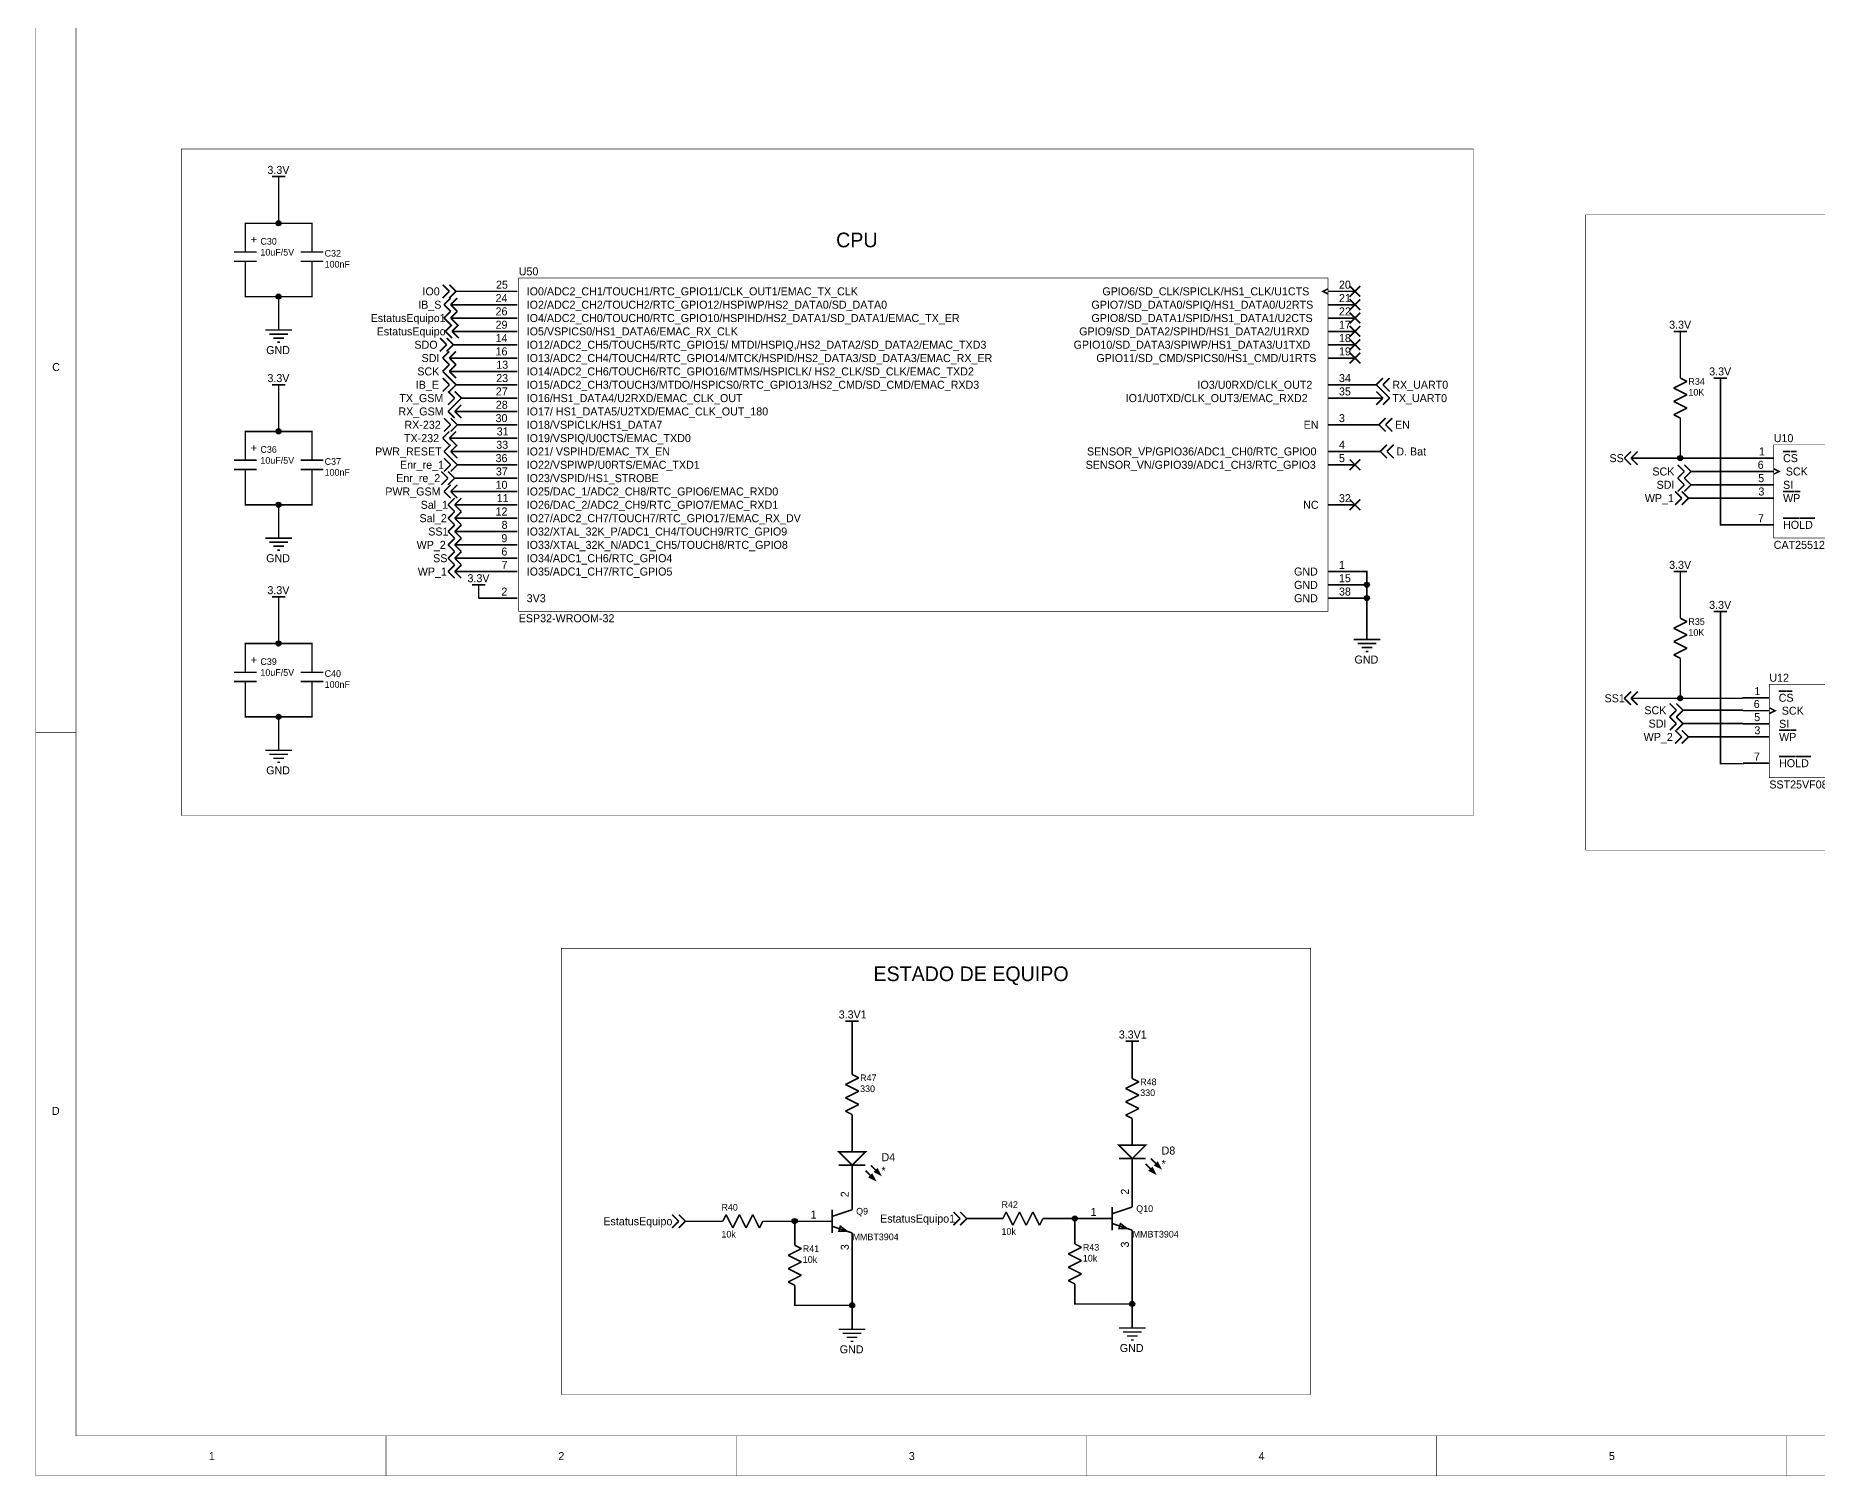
# Model space of a CAD drawing. Header units: millimetres. Extents: x 0 to 800, y 0 to 566.
# Drawn here: x 0 to 339.3, y 0 to 274.2 of the extents above; entities that cross this region are included whole.
import ezdxf

# ---------------------------------------------------------------- set-up
doc = ezdxf.new("R2010")
doc.units = ezdxf.units.MM
doc.layers.add('Sheet', color=255, linetype='Continuous')

msp = doc.modelspace()

# ---------------------------------------------------------------- linework, layer by layer
at = {"layer": 'Sheet'}
for points, const_width in [([(0, 566.42), (800.06, 566.42), (800.06, 0.04), (0, 0.04), (0, 566.42)], 0.0991), ([(7.62, 558.8), (792.44, 558.8), (792.44, 7.66), (7.62, 7.66), (7.62, 558.8)], 0.0991), ([(27.69, 252.65), (273.77, 252.65), (273.77, 125.77), (27.69, 125.77), (27.69, 252.65)], 0.0991), ([(46.23, 244.86), (46.23, 238.51), (39.88, 238.51), (39.88, 235.97)], 0.3), ([(44.96, 247.4), (47.5, 247.4)], 0.3), ([(46.23, 244.86), (46.23, 247.4)], 0.3), ([(46.23, 238.51), (52.58, 238.51), (52.58, 235.97)], 0.3), ([(295.15, 240.13), (410.11, 240.13), (410.11, 119.17), (295.15, 119.17), (295.15, 240.13)], 0.0991), ([(39.88, 233.43), (39.88, 235.97)], 0.3), ([(52.58, 233.43), (52.58, 235.97)], 0.3), ([(42.04, 233.04), (37.72, 233.04)], 0.3), ([(37.72, 231.27), (42.04, 231.27)], 0.3), ([(39.88, 233.04), (39.88, 233.43)], 0.3), ([(39.88, 230.89), (39.88, 231.27)], 0.3), ([(39.88, 230.89), (39.88, 228.35)], 0.3), ([(54.74, 233.04), (50.42, 233.04)], 0.3), ([(50.42, 231.27), (54.74, 231.27)], 0.3), ([(52.58, 233.43), (52.58, 233.04)], 0.3), ([(52.58, 231.27), (52.58, 230.89)], 0.3), ([(52.58, 230.89), (52.58, 228.35)], 0.3), ([(39.88, 228.35), (39.88, 224.54), (46.23, 224.54), (52.58, 224.54), (52.58, 228.35)], 0.3), ([(91.95, 228.09), (246.08, 228.09), (246.08, 164.63), (91.95, 164.63), (91.95, 228.09)], 0.0991), ([(46.23, 220.73), (46.23, 224.54)], 0.3), ([(78.74, 225.55), (77.47, 226.82)], 0.3), ([(78.74, 225.55), (77.47, 224.28)], 0.3), ([(77.72, 223.01), (78.99, 224.28)], 0.3), ([(80.01, 225.55), (78.74, 226.82)], 0.3), ([(80.01, 225.55), (78.74, 224.28)], 0.3), ([(78.99, 223.01), (80.26, 224.28)], 0.3), ([(80.52, 225.55), (80.01, 225.55)], 0.3), ([(86.61, 225.55), (80.52, 225.55)], 0.3), ([(91.69, 225.55), (86.61, 225.55)], 0.3), ([(246.13, 226.06), (245.11, 225.55), (246.13, 225.04)], 0.3), ([(246.13, 225.55), (251.21, 225.55)], 0.3), ([(250.19, 224.54), (252.22, 226.57)], 0.3), ([(250.19, 226.57), (252.22, 224.54)], 0.3), ([(250.19, 222), (252.22, 224.03)], 0.3), ([(250.19, 224.03), (252.22, 222)], 0.3), ([(46.23, 220.73), (46.23, 218.19)], 0.3), ([(77.72, 223.01), (78.99, 221.74)], 0.3), ([(77.72, 220.47), (78.99, 221.74)], 0.3), ([(77.72, 220.47), (78.99, 219.2)], 0.3), ([(78.99, 223.01), (80.26, 221.74)], 0.3), ([(80.77, 223.01), (78.99, 223.01)], 0.3), ([(78.99, 220.47), (80.26, 221.74)], 0.3), ([(78.99, 220.47), (80.26, 219.2)], 0.3), ([(80.77, 220.47), (78.99, 220.47)], 0.3), ([(86.61, 223.01), (80.77, 223.01)], 0.3), ([(86.61, 220.47), (80.77, 220.47)], 0.3), ([(91.69, 223.01), (86.61, 223.01)], 0.3), ([(91.69, 220.47), (86.61, 220.47)], 0.3), ([(246.13, 223.01), (251.21, 223.01)], 0.3), ([(246.13, 220.47), (251.21, 220.47)], 0.3), ([(250.19, 219.46), (252.22, 221.49)], 0.3), ([(250.19, 221.49), (252.22, 219.46)], 0.3), ([(43.69, 218.19), (48.77, 218.19)], 0.3), ([(44.45, 217.42), (48.01, 217.42)], 0.3), ([(77.98, 217.93), (79.25, 219.2)], 0.3), ([(77.98, 217.93), (79.25, 216.66)], 0.3), ([(79.25, 217.93), (80.52, 219.2)], 0.3), ([(79.25, 217.93), (80.52, 216.66)], 0.3), ([(81.03, 217.93), (79.25, 217.93)], 0.3), ([(86.61, 217.93), (81.03, 217.93)], 0.3), ([(91.69, 217.93), (86.61, 217.93)], 0.3), ([(246.13, 217.93), (251.21, 217.93)], 0.3), ([(250.19, 216.92), (252.22, 218.95)], 0.3), ([(250.19, 218.95), (252.22, 216.92)], 0.3), ([(311.91, 217.93), (314.45, 217.93)], 0.3), ([(313.18, 215.39), (313.18, 217.93)], 0.3), ([(45.21, 216.66), (47.24, 216.66)], 0.3), ([(45.97, 215.9), (46.48, 215.9)], 0.3), ([(78.23, 215.39), (76.96, 216.66)], 0.3), ([(78.23, 215.39), (76.96, 214.12)], 0.3), ([(77.47, 212.85), (78.74, 214.12)], 0.3), ([(79.5, 215.39), (78.23, 216.66)], 0.3), ([(79.5, 215.39), (78.23, 214.12)], 0.3), ([(78.74, 212.85), (80.01, 214.12)], 0.3), ([(80.01, 215.39), (79.5, 215.39)], 0.3), ([(86.61, 215.39), (80.01, 215.39)], 0.3), ([(91.69, 215.39), (86.61, 215.39)], 0.3), ([(246.13, 215.39), (251.21, 215.39)], 0.3), ([(250.19, 214.38), (252.22, 216.41)], 0.3), ([(250.19, 216.41), (252.22, 214.38)], 0.3), ([(250.19, 211.84), (252.22, 213.87)], 0.3), ([(250.19, 213.87), (252.22, 211.84)], 0.3), ([(313.18, 215.39), (313.18, 211.58)], 0.3), ([(77.47, 212.85), (78.74, 211.58)], 0.3), ([(77.47, 210.31), (78.74, 211.58)], 0.3), ([(77.47, 210.31), (78.74, 209.04)], 0.3), ([(78.74, 212.85), (80.01, 211.58)], 0.3), ([(80.52, 212.85), (78.74, 212.85)], 0.3), ([(78.74, 210.31), (80.01, 211.58)], 0.3), ([(78.74, 210.31), (80.01, 209.04)], 0.3), ([(80.52, 210.31), (78.74, 210.31)], 0.3), ([(86.61, 212.85), (80.52, 212.85)], 0.3), ([(86.61, 210.31), (80.52, 210.31)], 0.3), ([(91.69, 212.85), (86.61, 212.85)], 0.3), ([(91.69, 210.31), (86.61, 210.31)], 0.3), ([(246.13, 212.85), (251.21, 212.85)], 0.3), ([(313.18, 209.04), (313.18, 211.58)], 0.3), ([(44.96, 207.77), (47.5, 207.77)], 0.3), ([(46.23, 205.23), (46.23, 207.77)], 0.3), ([(78.74, 207.77), (77.47, 209.04)], 0.3), ([(78.74, 207.77), (77.47, 206.5)], 0.3), ([(80.01, 207.77), (78.74, 209.04)], 0.3), ([(80.01, 207.77), (78.74, 206.5)], 0.3), ([(80.52, 207.77), (80.01, 207.77)], 0.3), ([(86.61, 207.77), (80.52, 207.77)], 0.3), ([(91.69, 207.77), (86.61, 207.77)], 0.3), ([(246.13, 207.77), (251.21, 207.77)], 0.3), ([(251.21, 207.77), (254.76, 207.77)], 0.3), ([(254.76, 207.77), (255.27, 207.77)], 0.3), ([(255.27, 207.77), (256.54, 209.04)], 0.3), ([(255.27, 207.77), (256.54, 206.5)], 0.3), ([(256.54, 207.77), (257.81, 209.04)], 0.3), ([(256.54, 207.77), (257.81, 206.5)], 0.3), ([(314.45, 208.41), (311.91, 207.14)], 0.3), ([(311.91, 207.14), (314.45, 205.87)], 0.3), ([(313.18, 209.04), (314.45, 208.41)], 0.3), ([(319.53, 209.04), (322.07, 209.04)], 0.3), ([(320.8, 206.5), (320.8, 209.04)], 0.3), ([(46.23, 205.23), (46.23, 198.88), (39.88, 198.88), (39.88, 196.34)], 0.3), ([(79.76, 205.23), (78.49, 206.5)], 0.3), ([(79.76, 205.23), (78.49, 203.96)], 0.3), ([(78.49, 202.69), (79.76, 203.96)], 0.3), ([(81.03, 205.23), (79.76, 206.5)], 0.3), ([(81.03, 205.23), (79.76, 203.96)], 0.3), ([(79.76, 202.69), (81.03, 203.96)], 0.3), ([(81.53, 205.23), (81.03, 205.23)], 0.3), ([(86.61, 205.23), (81.53, 205.23)], 0.3), ([(91.69, 205.23), (86.61, 205.23)], 0.3), ([(246.13, 205.23), (251.21, 205.23)], 0.3), ([(251.21, 205.23), (254.76, 205.23)], 0.3), ([(254.76, 205.23), (256.54, 205.23)], 0.3), ([(256.54, 205.23), (255.27, 206.5)], 0.3), ([(256.54, 205.23), (255.27, 203.96)], 0.3), ([(257.81, 205.23), (256.54, 206.5)], 0.3), ([(257.81, 205.23), (256.54, 203.96)], 0.3), ([(314.45, 205.87), (311.91, 204.6)], 0.3), ([(311.91, 204.6), (314.45, 203.33)], 0.3), ([(320.8, 206.5), (320.8, 181.1), (325.88, 181.1)], 0.3), ([(78.99, 200.15), (77.72, 201.42)], 0.3), ([(78.99, 200.15), (77.72, 198.88)], 0.3), ([(78.49, 202.69), (79.76, 201.42)], 0.3), ([(80.26, 200.15), (78.99, 201.42)], 0.3), ([(80.26, 200.15), (78.99, 198.88)], 0.3), ([(79.76, 202.69), (81.03, 201.42)], 0.3), ([(81.53, 202.69), (79.76, 202.69)], 0.3), ([(80.77, 200.15), (80.26, 200.15)], 0.3), ([(86.61, 200.15), (80.77, 200.15)], 0.3), ([(86.61, 202.69), (81.53, 202.69)], 0.3), ([(91.69, 202.69), (86.61, 202.69)], 0.3), ([(91.69, 200.15), (86.61, 200.15)], 0.3), ([(246.13, 200.15), (251.21, 200.15)], 0.3), ([(251.21, 200.15), (255.27, 200.15)], 0.3), ([(255.27, 200.15), (255.78, 200.15)], 0.3), ([(255.78, 200.15), (257.05, 201.42)], 0.3), ([(255.78, 200.15), (257.05, 198.88)], 0.3), ([(257.05, 200.15), (258.32, 201.42)], 0.3), ([(257.05, 200.15), (258.32, 198.88)], 0.3), ([(314.45, 203.33), (311.91, 202.06)], 0.3), ([(311.91, 202.06), (313.18, 201.42)], 0.3), ([(313.18, 201.42), (313.18, 198.88)], 0.3), ([(46.23, 198.88), (52.58, 198.88), (52.58, 196.34)], 0.3), ([(77.47, 197.61), (78.74, 198.88)], 0.3), ([(77.47, 197.61), (78.74, 196.34)], 0.3), ([(78.74, 197.61), (80.01, 198.88)], 0.3), ([(78.74, 197.61), (80.01, 196.34)], 0.3), ([(80.52, 197.61), (78.74, 197.61)], 0.3), ([(86.61, 197.61), (80.52, 197.61)], 0.3), ([(91.69, 197.61), (86.61, 197.61)], 0.3), ([(313.18, 198.88), (313.18, 193.8), (325.88, 193.8)], 0.3), ([(42.04, 193.42), (37.72, 193.42)], 0.3), ([(39.88, 193.8), (39.88, 196.34)], 0.3), ([(39.88, 193.42), (39.88, 193.8)], 0.3), ([(54.74, 193.42), (50.42, 193.42)], 0.3), ([(52.58, 193.8), (52.58, 196.34)], 0.3), ([(52.58, 193.8), (52.58, 193.42)], 0.3), ([(77.72, 195.07), (78.99, 196.34)], 0.3), ([(77.72, 195.07), (78.99, 193.8)], 0.3), ([(78.99, 192.53), (77.72, 193.8)], 0.3), ([(78.99, 195.07), (80.26, 196.34)], 0.3), ([(78.99, 195.07), (80.26, 193.8)], 0.3), ([(80.77, 195.07), (78.99, 195.07)], 0.3), ([(80.26, 192.53), (78.99, 193.8)], 0.3), ([(86.61, 195.07), (80.77, 195.07)], 0.3), ([(91.69, 195.07), (86.61, 195.07)], 0.3), ([(246.13, 195.07), (251.21, 195.07)], 0.3), ([(250.19, 191.52), (252.22, 193.55)], 0.3), ([(250.19, 193.55), (252.22, 191.52)], 0.3), ([(251.21, 195.07), (255.52, 195.07)], 0.3), ([(255.52, 195.07), (256.03, 195.07)], 0.3), ([(256.03, 195.07), (257.3, 196.34)], 0.3), ([(256.03, 195.07), (257.3, 193.8)], 0.3), ([(257.3, 195.07), (258.57, 196.34)], 0.3), ([(257.3, 195.07), (258.57, 193.8)], 0.3), ([(302.51, 193.8), (303.78, 195.07)], 0.3), ([(302.51, 193.8), (303.78, 192.53)], 0.3), ([(303.78, 193.8), (305.05, 195.07)], 0.3), ([(303.78, 193.8), (305.05, 192.53)], 0.3), ([(305.56, 193.8), (303.78, 193.8)], 0.3), ([(313.18, 193.8), (305.56, 193.8)], 0.3), ([(330.96, 193.8), (325.88, 193.8)], 0.3), ([(330.96, 196.34), (348.7, 196.34), (348.7, 178.61), (330.96, 178.61), (330.96, 196.34)], 0.0991), ([(334.14, 195.07), (332.74, 195.07)], 0.3), ([(335.32, 195.07), (334.22, 195.07)], 0.3), ([(37.72, 191.64), (42.04, 191.64)], 0.3), ([(39.88, 191.26), (39.88, 191.64)], 0.3), ([(39.88, 191.26), (39.88, 188.72)], 0.3), ([(50.42, 191.64), (54.74, 191.64)], 0.3), ([(52.58, 191.64), (52.58, 191.26)], 0.3), ([(52.58, 191.26), (52.58, 188.72)], 0.3), ([(78.49, 189.99), (77.22, 191.26)], 0.3), ([(78.49, 189.99), (77.22, 188.72)], 0.3), ([(78.99, 192.53), (77.72, 191.26)], 0.3), ([(79.76, 189.99), (78.49, 191.26)], 0.3), ([(79.76, 189.99), (78.49, 188.72)], 0.3), ([(80.26, 192.53), (78.99, 191.26)], 0.3), ([(80.26, 189.99), (79.76, 189.99)], 0.3), ([(80.77, 192.53), (80.26, 192.53)], 0.3), ([(86.61, 189.99), (80.26, 189.99)], 0.3), ([(86.61, 192.53), (80.77, 192.53)], 0.3), ([(91.69, 192.53), (86.61, 192.53)], 0.3), ([(91.69, 189.99), (86.61, 189.99)], 0.3), ([(246.13, 192.53), (251.21, 192.53)], 0.3), ([(313.94, 191.26), (312.67, 192.53)], 0.3), ([(313.94, 191.26), (312.67, 189.99)], 0.3), ([(313.94, 188.72), (312.67, 189.99)], 0.3), ([(315.21, 191.26), (313.94, 192.53)], 0.3), ([(315.21, 191.26), (313.94, 189.99)], 0.3), ([(315.21, 188.72), (313.94, 189.99)], 0.3), ([(315.72, 191.26), (315.21, 191.26)], 0.3), ([(325.88, 191.26), (315.72, 191.26)], 0.3), ([(330.96, 191.26), (325.88, 191.26)], 0.3), ([(330.96, 191.77), (331.98, 191.26), (330.96, 190.75)], 0.3), ([(39.88, 188.72), (39.88, 184.91), (46.23, 184.91), (52.58, 184.91), (52.58, 188.72)], 0.3), ([(77.72, 187.45), (78.99, 188.72)], 0.3), ([(77.72, 187.45), (78.99, 186.18)], 0.3), ([(78.99, 187.45), (80.26, 188.72)], 0.3), ([(78.99, 187.45), (80.26, 186.18)], 0.3), ([(80.77, 187.45), (78.99, 187.45)], 0.3), ([(86.61, 187.45), (80.77, 187.45)], 0.3), ([(91.69, 187.45), (86.61, 187.45)], 0.3), ([(313.44, 186.18), (312.17, 187.45)], 0.3), ([(313.94, 188.72), (312.67, 187.45)], 0.3), ([(314.71, 186.18), (313.44, 187.45)], 0.3), ([(315.21, 188.72), (313.94, 187.45)], 0.3), ([(315.72, 188.72), (315.21, 188.72)], 0.3), ([(325.88, 188.72), (315.72, 188.72)], 0.3), ([(330.96, 188.72), (325.88, 188.72)], 0.3), ([(334.82, 187.45), (332.74, 187.45)], 0.3), ([(336, 187.45), (334.86, 187.45)], 0.3), ([(46.23, 181.1), (46.23, 184.91)], 0.3), ([(78.49, 184.91), (79.76, 186.18)], 0.3), ([(78.49, 184.91), (79.76, 183.64)], 0.3), ([(78.49, 182.37), (79.76, 183.64)], 0.3), ([(79.76, 184.91), (81.03, 186.18)], 0.3), ([(79.76, 184.91), (81.03, 183.64)], 0.3), ([(81.53, 184.91), (79.76, 184.91)], 0.3), ([(79.76, 182.37), (81.03, 183.64)], 0.3), ([(86.61, 184.91), (81.53, 184.91)], 0.3), ([(91.69, 184.91), (86.61, 184.91)], 0.3), ([(246.13, 184.91), (251.21, 184.91)], 0.3), ([(250.19, 183.9), (252.22, 185.93)], 0.3), ([(250.19, 185.93), (252.22, 183.9)], 0.3), ([(313.44, 186.18), (312.17, 184.91)], 0.3), ([(314.71, 186.18), (313.44, 184.91)], 0.3), ([(315.21, 186.18), (314.71, 186.18)], 0.3), ([(325.88, 186.18), (315.21, 186.18)], 0.3), ([(330.96, 186.18), (325.88, 186.18)], 0.3), ([(46.23, 181.1), (46.23, 178.56)], 0.3), ([(78.49, 182.37), (79.76, 181.1)], 0.3), ([(78.49, 179.83), (79.76, 181.1)], 0.3), ([(78.49, 179.83), (79.76, 178.56)], 0.3), ([(79.76, 182.37), (81.03, 181.1)], 0.3), ([(81.53, 182.37), (79.76, 182.37)], 0.3), ([(79.76, 179.83), (81.03, 181.1)], 0.3), ([(79.76, 179.83), (81.03, 178.56)], 0.3), ([(81.53, 179.83), (79.76, 179.83)], 0.3), ([(86.61, 182.37), (81.53, 182.37)], 0.3), ([(86.61, 179.83), (81.53, 179.83)], 0.3), ([(91.69, 182.37), (86.61, 182.37)], 0.3), ([(91.69, 179.83), (86.61, 179.83)], 0.3), ([(330.96, 181.1), (325.88, 181.1)], 0.3), ([(334.35, 182.37), (332.74, 182.37)], 0.3), ([(335.87, 182.37), (334.35, 182.37)], 0.3), ([(337.27, 182.37), (335.96, 182.37)], 0.3), ([(338.84, 182.37), (337.31, 182.37)], 0.3), ([(43.69, 178.56), (48.77, 178.56)], 0.3), ([(44.45, 177.8), (48.01, 177.8)], 0.3), ([(45.21, 177.04), (47.24, 177.04)], 0.3), ([(78.49, 177.29), (79.76, 178.56)], 0.3), ([(78.49, 177.29), (79.76, 176.02)], 0.3), ([(79.76, 177.29), (81.03, 178.56)], 0.3), ([(79.76, 177.29), (81.03, 176.02)], 0.3), ([(81.53, 177.29), (79.76, 177.29)], 0.3), ([(86.61, 177.29), (81.53, 177.29)], 0.3), ([(91.69, 177.29), (86.61, 177.29)], 0.3), ([(45.97, 176.28), (46.48, 176.28)], 0.3), ([(78.49, 174.75), (79.76, 176.02)], 0.3), ([(78.49, 174.75), (79.76, 173.48)], 0.3), ([(78.49, 172.21), (79.76, 173.48)], 0.3), ([(79.76, 174.75), (81.03, 176.02)], 0.3), ([(79.76, 174.75), (81.03, 173.48)], 0.3), ([(81.53, 174.75), (79.76, 174.75)], 0.3), ([(79.76, 172.21), (81.03, 173.48)], 0.3), ([(86.61, 174.75), (81.53, 174.75)], 0.3), ([(91.69, 174.75), (86.61, 174.75)], 0.3), ([(78.49, 172.21), (79.76, 170.94)], 0.3), ([(79.76, 172.21), (81.03, 170.94)], 0.3), ([(81.53, 172.21), (79.76, 172.21)], 0.3), ([(86.61, 172.21), (81.53, 172.21)], 0.3), ([(83.06, 169.67), (85.6, 169.67)], 0.3), ([(84.33, 167.13), (84.33, 169.67)], 0.3), ([(91.69, 172.21), (86.61, 172.21)], 0.3), ([(246.13, 172.21), (251.21, 172.21)], 0.3), ([(246.13, 169.67), (251.21, 169.67)], 0.3), ([(251.21, 172.21), (253.49, 172.21), (253.49, 169.67)], 0.3), ([(251.21, 169.67), (253.49, 169.67), (253.49, 167.13), (253.49, 161.8)], 0.3), ([(311.91, 172.21), (314.45, 172.21)], 0.3), ([(313.18, 169.67), (313.18, 172.21)], 0.3), ([(313.18, 169.67), (313.18, 165.86)], 0.3), ([(44.96, 167.39), (47.5, 167.39)], 0.3), ([(46.23, 164.85), (46.23, 167.39)], 0.3), ([(86.61, 167.13), (84.33, 167.13)], 0.3), ([(91.69, 167.13), (86.61, 167.13)], 0.3), ([(246.13, 167.13), (251.21, 167.13)], 0.3), ([(251.21, 167.13), (253.49, 167.13)], 0.3), ([(46.23, 164.85), (46.23, 158.5), (39.88, 158.5), (39.88, 155.96)], 0.3), ([(313.18, 163.32), (313.18, 165.86)], 0.3), ([(313.18, 163.32), (314.45, 162.69)], 0.3), ([(319.53, 164.59), (322.07, 164.59)], 0.3), ([(320.8, 162.05), (320.8, 164.59)], 0.3), ([(253.49, 161.8), (253.49, 159.26)], 0.3), ([(314.45, 162.69), (311.91, 161.42)], 0.3), ([(311.91, 161.42), (314.45, 160.15)], 0.3), ([(314.45, 160.15), (311.91, 158.88)], 0.3), ([(320.8, 162.05), (320.8, 135.64), (325.12, 135.64), (325.12, 135.72)], 0.3), ([(39.88, 153.42), (39.88, 155.96)], 0.3), ([(46.23, 158.5), (52.58, 158.5), (52.58, 155.96)], 0.3), ([(52.58, 153.42), (52.58, 155.96)], 0.3), ([(250.95, 159.26), (256.03, 159.26)], 0.3), ([(251.71, 158.5), (255.27, 158.5)], 0.3), ([(252.48, 157.73), (254.51, 157.73)], 0.3), ([(253.24, 156.97), (253.75, 156.97)], 0.3), ([(311.91, 158.88), (314.45, 157.61)], 0.3), ([(314.45, 157.61), (311.91, 156.34)], 0.3), ([(311.91, 156.34), (313.18, 155.7)], 0.3), ([(42.04, 153.03), (37.72, 153.03)], 0.3), ([(39.88, 153.03), (39.88, 153.42)], 0.3), ([(54.74, 153.03), (50.42, 153.03)], 0.3), ([(52.58, 153.42), (52.58, 153.03)], 0.3), ([(313.18, 155.7), (313.18, 153.16)], 0.3), ([(325.04, 148.18), (324.95, 148.08), (313.18, 148.08), (313.18, 153.16)], 0.3), ([(37.72, 151.26), (42.04, 151.26)], 0.3), ([(39.88, 150.88), (39.88, 151.26)], 0.3), ([(39.88, 150.88), (39.88, 148.34)], 0.3), ([(50.42, 151.26), (54.74, 151.26)], 0.3), ([(52.58, 151.26), (52.58, 150.88)], 0.3), ([(52.58, 150.88), (52.58, 148.34)], 0.3), ([(302.51, 148.08), (303.78, 149.35)], 0.3), ([(303.78, 148.08), (305.05, 149.35)], 0.3), ([(330.12, 150.72), (350.08, 150.72), (350.08, 132.98), (330.12, 132.98), (330.12, 150.72)], 0.0991), ([(333.3, 149.45), (331.9, 149.45)], 0.3), ([(334.48, 149.45), (333.38, 149.45)], 0.3), ([(39.88, 148.34), (39.88, 144.53), (46.23, 144.53), (52.58, 144.53), (52.58, 148.34)], 0.3), ([(302.51, 148.08), (303.78, 146.81)], 0.3), ([(303.78, 148.08), (305.05, 146.81)], 0.3), ([(305.56, 148.08), (303.78, 148.08)], 0.3), ([(313.18, 148.08), (305.56, 148.08)], 0.3), ([(312.42, 145.8), (311.15, 147.07)], 0.3), ([(312.42, 145.8), (311.15, 144.53)], 0.3), ([(313.69, 145.8), (312.42, 147.07)], 0.3), ([(313.69, 145.8), (312.42, 144.53)], 0.3), ([(314.2, 145.8), (313.69, 145.8)], 0.3), ([(314.2, 145.8), (325.04, 145.8), (325.12, 145.72)], 0.3), ([(330.12, 148.18), (325.04, 148.18)], 0.3), ([(330.2, 146.22), (331.22, 145.72), (330.2, 145.21)], 0.3), ([(46.23, 140.72), (46.23, 144.53)], 0.3), ([(312.42, 143.26), (311.15, 144.53)], 0.3), ([(312.42, 143.26), (311.15, 141.99)], 0.3), ([(313.69, 143.26), (312.42, 144.53)], 0.3), ([(313.69, 143.26), (312.42, 141.99)], 0.3), ([(314.2, 143.26), (313.69, 143.26)], 0.3), ([(314.2, 143.26), (325.12, 143.26)], 0.3), ([(330.2, 145.72), (325.12, 145.72)], 0.3), ([(330.2, 143.22), (325.12, 143.22)], 0.3), ([(7.62, 141.6), (0, 141.6)], 0.0991), ([(46.23, 140.72), (46.23, 138.18)], 0.3), ([(313.44, 140.72), (312.17, 141.99)], 0.3), ([(313.44, 140.72), (312.17, 139.45)], 0.3), ([(314.71, 140.72), (313.44, 141.99)], 0.3), ([(314.71, 140.72), (313.44, 139.45)], 0.3), ([(315.21, 140.72), (314.71, 140.72)], 0.3), ([(325.12, 140.72), (315.21, 140.72)], 0.3), ([(330.2, 140.72), (325.12, 140.72)], 0.3), ([(334.05, 141.99), (331.98, 141.99)], 0.3), ([(335.24, 141.99), (334.1, 141.99)], 0.3), ([(43.69, 138.18), (48.77, 138.18)], 0.3), ([(44.45, 137.41), (48.01, 137.41)], 0.3), ([(45.21, 136.65), (47.24, 136.65)], 0.3), ([(45.97, 135.89), (46.48, 135.89)], 0.3), ([(330.2, 135.72), (325.12, 135.72)], 0.3), ([(333.59, 136.99), (331.98, 136.99)], 0.3), ([(335.11, 136.99), (333.59, 136.99)], 0.3), ([(336.51, 136.99), (335.2, 136.99)], 0.3), ([(338.08, 136.99), (336.55, 136.99)], 0.3), ([(100.08, 100.49), (242.78, 100.49), (242.78, 15.54), (100.08, 15.54), (100.08, 100.49)], 0.0991), ([(154.18, 86.61), (156.72, 86.61)], 0.3), ([(155.45, 84.07), (155.45, 86.61)], 0.3), ([(155.45, 84.07), (155.45, 78.99)], 0.3), ([(207.52, 82.8), (210.06, 82.8)], 0.3), ([(208.79, 80.26), (208.79, 82.8)], 0.3), ([(155.45, 76.45), (155.45, 78.99)], 0.3), ([(208.79, 80.26), (208.79, 78.23)], 0.3), ([(208.79, 75.69), (208.79, 78.23)], 0.3), ([(154.18, 74.55), (156.72, 75.82)], 0.3), ([(156.72, 73.28), (154.18, 74.55)], 0.3), ([(156.72, 75.82), (155.45, 76.45)], 0.3), ([(207.52, 73.79), (210.06, 75.06)], 0.3), ([(210.06, 75.06), (208.79, 75.69)], 0.3), ([(154.18, 72.01), (156.72, 73.28)], 0.3), ([(156.72, 70.74), (154.18, 72.01)], 0.3), ([(210.06, 72.52), (207.52, 73.79)], 0.3), ([(207.52, 71.25), (210.06, 72.52)], 0.3), ([(210.06, 69.98), (207.52, 71.25)], 0.3), ([(154.18, 69.47), (156.72, 70.74)], 0.3), ([(155.45, 68.83), (154.18, 69.47)], 0.3), ([(155.45, 68.83), (155.45, 66.29)], 0.3), ([(207.52, 68.71), (210.06, 69.98)], 0.3), ([(208.79, 68.07), (207.52, 68.71)], 0.3), ([(208.79, 68.07), (208.79, 65.53)], 0.3), ([(155.45, 66.29), (155.45, 64.26)], 0.3), ([(208.79, 62.99), (208.79, 65.53)], 0.3), ([(155.45, 61.72), (155.45, 64.26)], 0.3), ([(157.99, 59.18), (152.91, 59.18)], 0.3), ([(155.45, 59.18), (155.45, 56.64)], 0.3), ([(157.99, 58.17), (159.77, 56.39)], 0.3), ([(159, 59.18), (160.78, 57.4)], 0.3), ([(211.33, 60.45), (206.25, 60.45)], 0.3), ([(208.79, 60.45), (208.79, 57.91)], 0.3), ([(208.79, 57.91), (208.79, 54.1)], 0.3), ([(211.33, 59.44), (213.11, 57.66)], 0.3), ([(212.34, 60.45), (214.12, 58.67)], 0.3), ([(155.45, 56.64), (155.45, 53.59)], 0.3), ([(155.45, 51.05), (155.45, 53.59)], 0.3), ([(155.45, 51.05), (155.45, 50.72)], 0.3), ([(208.79, 51.23), (204.98, 49.96)], 0.3), ([(204.98, 51.23), (204.98, 46.81)], 0.3), ([(208.79, 51.56), (208.79, 54.1)], 0.3), ([(208.79, 51.56), (208.79, 51.23)], 0.3), ([(122.43, 48.51), (121.16, 49.78)], 0.3), ([(122.43, 48.51), (121.16, 47.24)], 0.3), ([(123.7, 48.51), (122.43, 49.78)], 0.3), ([(123.7, 48.51), (122.43, 47.24)], 0.3), ([(124.21, 48.51), (123.7, 48.51)], 0.3), ([(128.27, 48.51), (124.21, 48.51)], 0.3), ([(130.81, 48.51), (128.27, 48.51)], 0.3), ([(131.44, 49.78), (130.81, 48.51)], 0.3), ([(132.72, 47.24), (131.44, 49.78)], 0.3), ([(133.99, 49.78), (132.72, 47.24)], 0.3), ([(135.25, 47.24), (133.99, 49.78)], 0.3), ([(136.53, 49.78), (135.25, 47.24)], 0.3), ([(137.79, 47.24), (136.53, 49.78)], 0.3), ([(138.43, 48.51), (137.79, 47.24)], 0.3), ([(138.43, 48.51), (140.97, 48.51)], 0.3), ([(140.97, 48.51), (144.53, 48.51)], 0.3), ([(144.53, 46.48), (144.53, 48.51), (147.83, 48.51)], 0.3), ([(150.37, 48.51), (147.83, 48.51)], 0.3), ([(151.64, 48.51), (150.37, 48.51)], 0.3), ([(155.45, 50.72), (151.64, 49.45)], 0.3), ([(151.64, 50.72), (151.64, 46.3)], 0.3), ([(155.45, 46.3), (151.64, 47.57)], 0.3), ([(176.02, 49.02), (174.75, 50.29)], 0.3), ([(176.02, 49.02), (174.75, 47.75)], 0.3), ([(177.29, 49.02), (176.02, 50.29)], 0.3), ([(177.29, 49.02), (176.02, 47.75)], 0.3), ([(177.8, 49.02), (177.29, 49.02)], 0.3), ([(181.61, 49.02), (177.8, 49.02)], 0.3), ([(184.15, 49.02), (181.61, 49.02)], 0.3), ([(184.78, 50.29), (184.15, 49.02)], 0.3), ([(186.06, 47.75), (184.78, 50.29)], 0.3), ([(187.32, 50.29), (186.06, 47.75)], 0.3), ([(188.59, 47.75), (187.32, 50.29)], 0.3), ([(189.87, 50.29), (188.59, 47.75)], 0.3), ([(191.13, 47.75), (189.87, 50.29)], 0.3), ([(191.77, 49.02), (191.13, 47.75)], 0.3), ([(191.77, 49.02), (194.31, 49.02)], 0.3), ([(194.31, 49.02), (197.87, 49.02)], 0.3), ([(197.87, 46.74), (197.87, 49.02), (201.17, 49.02)], 0.3), ([(203.71, 49.02), (201.17, 49.02)], 0.3), ([(204.98, 49.02), (203.71, 49.02)], 0.3), ([(208.79, 46.81), (204.98, 48.08)], 0.3), ([(144.53, 43.94), (144.53, 46.48)], 0.3), ([(155.45, 46.3), (155.45, 45.97)], 0.3), ([(155.45, 45.97), (155.45, 43.43)], 0.3), ([(197.87, 44.2), (197.87, 46.74)], 0.3), ([(197.87, 44.2), (199.14, 43.56)], 0.3), ([(208.79, 46.81), (208.79, 46.48)], 0.3), ([(208.79, 46.48), (208.79, 43.94)], 0.3), ([(145.8, 43.31), (143.26, 42.04)], 0.3), ([(143.26, 42.04), (145.8, 40.77)], 0.3), ([(145.8, 40.77), (143.26, 39.5)], 0.3), ([(144.53, 43.94), (145.8, 43.31)], 0.3), ([(155.45, 43.43), (155.45, 32.51), (155.45, 30.48)], 0.3), ([(199.14, 43.56), (196.6, 42.29)], 0.3), ([(196.6, 42.29), (199.14, 41.02)], 0.3), ([(199.14, 41.02), (196.6, 39.75)], 0.3), ([(208.79, 43.94), (208.79, 32.77), (208.79, 30.73)], 0.3), ([(143.26, 39.5), (145.8, 38.23)], 0.3), ([(145.8, 38.23), (143.26, 36.96)], 0.3), ([(196.6, 39.75), (199.14, 38.48)], 0.3), ([(199.14, 38.48), (196.6, 37.21)], 0.3), ([(196.6, 37.21), (197.87, 36.58)], 0.3), ([(143.26, 36.96), (144.53, 36.32)], 0.3), ([(144.53, 36.32), (144.53, 33.78)], 0.3), ([(155.45, 32.51), (144.53, 32.51), (144.53, 33.78)], 0.3), ([(197.87, 36.58), (197.87, 34.04)], 0.3), ([(208.79, 32.77), (197.87, 32.77), (197.87, 34.04)], 0.3), ([(155.45, 30.48), (155.45, 27.94)], 0.3), ([(208.79, 30.73), (208.79, 28.19)], 0.3), ([(152.91, 27.94), (157.99, 27.94)], 0.3), ([(153.67, 27.18), (157.23, 27.18)], 0.3), ([(206.25, 28.19), (211.33, 28.19)], 0.3), ([(207.01, 27.43), (210.57, 27.43)], 0.3), ([(154.43, 26.42), (156.46, 26.42)], 0.3), ([(155.19, 25.65), (155.7, 25.65)], 0.3), ([(207.77, 26.67), (209.8, 26.67)], 0.3), ([(208.53, 25.91), (209.04, 25.91)], 0.3), ([(66.67, 7.62), (66.67, 0)], 0.0991), ([(133.35, 7.62), (133.35, 0)], 0.0991), ([(200.03, 7.62), (200.03, 0)], 0.0991), ([(266.7, 7.62), (266.7, 0)], 0.0991), ([(333.38, 7.62), (333.38, 0)], 0.0991)]:
    msp.add_lwpolyline(points, dxfattribs=dict(at, const_width=const_width))
at = {"layer": 'Sheet', "const_width": 0.508}
for points in [[(45.97, 238.51, 1), (46.48, 238.51, 1)], [(45.97, 224.54, 1), (46.48, 224.54, 1)], [(45.97, 198.88, 1), (46.48, 198.88, 1)], [(312.93, 193.8, 1), (313.44, 193.8, 1)], [(45.97, 184.91, 1), (46.48, 184.91, 1)], [(253.24, 169.67, 1), (253.75, 169.67, 1)], [(253.24, 167.13, 1), (253.75, 167.13, 1)], [(45.97, 158.5, 1), (46.48, 158.5, 1)], [(312.93, 148.08, 1), (313.44, 148.08, 1)], [(45.97, 144.53, 1), (46.48, 144.53, 1)], [(144.27, 48.51, 1), (144.78, 48.51, 1)], [(197.61, 49.02, 1), (198.12, 49.02, 1)], [(155.19, 32.51, 1), (155.7, 32.51, 1)], [(208.53, 32.77, 1), (209.04, 32.77, 1)]]:
    msp.add_lwpolyline(points, format="xyb", close=True, dxfattribs=at)
at = {"layer": 'Sheet', "const_width": 0.3}
for points in [[(155.45, 59.18), (152.91, 61.72), (157.99, 61.72), (155.45, 59.18)], [(152.91, 61.72), (155.45, 59.18), (157.99, 61.72), (152.91, 61.72)], [(208.79, 60.45), (206.25, 62.99), (211.33, 62.99), (208.79, 60.45)], [(206.25, 62.99), (208.79, 60.45), (211.33, 62.99), (206.25, 62.99)], [(160.78, 57.4), (159.77, 57.91), (160.27, 58.42), (160.78, 57.4)], [(160.78, 57.4), (160.27, 58.42), (159.77, 57.91), (160.78, 57.4)], [(213.11, 57.66), (212.09, 58.17), (212.6, 58.67), (213.11, 57.66)], [(213.11, 57.66), (212.6, 58.67), (212.09, 58.17), (213.11, 57.66)], [(214.12, 58.67), (213.11, 59.18), (213.61, 59.69), (214.12, 58.67)], [(214.12, 58.67), (213.61, 59.69), (213.11, 59.18), (214.12, 58.67)], [(159.77, 56.39), (158.75, 56.9), (159.26, 57.4), (159.77, 56.39)], [(159.77, 56.39), (159.26, 57.4), (158.75, 56.9), (159.77, 56.39)], [(154.48, 46.61), (152.91, 46.61), (153.21, 47.57), (154.48, 46.61)], [(154.48, 46.61), (152.91, 46.61), (153.21, 47.57), (154.48, 46.61)], [(207.82, 47.12), (206.25, 47.12), (206.55, 48.08), (207.82, 47.12)], [(207.82, 47.12), (206.25, 47.12), (206.55, 48.08), (207.82, 47.12)]]:
    msp.add_lwpolyline(points, close=True, dxfattribs=at)
at = {"layer": 'Sheet'}
for centre, major_axis, ratio in [((46.21, 238.53), (0, 0.487), 0.999948), ((46.21, 238.53), (0, 0.487), 0.999948), ((46.21, 238.53), (0, 0.487), 0.999948), ((46.21, 238.53), (0, 0.487), 0.999948), ((46.21, 224.56), (0, 0.487), 0.999948), ((46.21, 224.56), (0, 0.487), 0.999948), ((46.21, 224.56), (0, 0.487), 0.999948), ((46.21, 224.56), (0, 0.487), 0.999948), ((46.21, 198.9), (0, 0.487), 0.999948), ((46.21, 198.9), (0, 0.487), 0.999948), ((46.21, 198.9), (0, 0.487), 0.999948), ((46.21, 198.9), (0, 0.487), 0.999948), ((313.16, 193.82), (0, 0.487), 0.999958), ((313.16, 193.82), (0, 0.487), 0.999958), ((313.16, 193.82), (0, 0.487), 0.999958), ((313.16, 193.82), (0, 0.487), 0.999958), ((46.21, 184.93), (0.487, 0), 0.99734), ((46.21, 184.93), (0.487, 0), 0.99734), ((46.21, 184.93), (0.487, 0), 0.99734), ((46.21, 184.93), (0.487, 0), 0.99734), ((253.47, 169.69), (0.487, 0), 0.997288), ((253.47, 169.69), (0.487, 0), 0.997288), ((253.47, 169.69), (0.487, 0), 0.997288), ((253.47, 169.69), (0.487, 0), 0.997288), ((253.47, 167.15), (0, 0.487), 0.999958), ((253.47, 167.15), (0, 0.487), 0.999958), ((253.47, 167.15), (0, 0.487), 0.999958), ((253.47, 167.15), (0, 0.487), 0.999958), ((46.21, 158.52), (0, 0.487), 0.999948), ((46.21, 158.52), (0, 0.487), 0.999948), ((46.21, 158.52), (0, 0.487), 0.999948), ((46.21, 158.52), (0, 0.487), 0.999948), ((313.16, 148.1), (0, 0.487), 0.999958), ((313.16, 148.1), (0, 0.487), 0.999958), ((313.16, 148.1), (0, 0.487), 0.999958), ((313.16, 148.1), (0, 0.487), 0.999958), ((46.21, 144.55), (0.487, 0), 0.99734), ((46.21, 144.55), (0.487, 0), 0.99734), ((46.21, 144.55), (0.487, 0), 0.99734), ((46.21, 144.55), (0.487, 0), 0.99734), ((144.5, 48.54), (0.487, 0), 0.99734), ((144.5, 48.54), (0.487, 0), 0.99734), ((144.5, 48.54), (0.487, 0), 0.99734), ((144.5, 48.54), (0.487, 0), 0.99734), ((197.84, 49.04), (0, 0.487), 0.999937), ((197.84, 49.04), (0, 0.487), 0.999937), ((197.84, 49.04), (0, 0.487), 0.999937), ((197.84, 49.04), (0, 0.487), 0.999937), ((155.43, 32.53), (0.487, 0), 0.997299), ((155.43, 32.53), (0.487, 0), 0.997299), ((155.43, 32.53), (0.487, 0), 0.997299), ((155.43, 32.53), (0.487, 0), 0.997299), ((208.77, 32.79), (0, 0.486), 0.999937), ((208.77, 32.79), (0, 0.486), 0.999937), ((208.77, 32.79), (0, 0.486), 0.999937), ((208.77, 32.79), (0, 0.486), 0.999937)]:
    msp.add_ellipse(centre, major_axis=major_axis, ratio=ratio, dxfattribs=at)

# ---------------------------------------------------------------- texts
for s, height, p in [('3.3V', 1.524, (44.09, 247.91)), ('C30', 1.27, (42.76, 234.44)), ('CPU', 2.794, (152.4, 233.94)), ('10uF/5V', 1.27, (42.76, 232.37)), ('C32', 1.27, (54.99, 232.16)), ('100nF', 1.27, (54.99, 230.08)), ('25', 1.524, (87.63, 226.06)), ('U50', 1.524, (91.95, 228.6)), ('20', 1.524, (248.16, 226.06)), ('IO0', 1.524, (73.62, 224.79)), ('24', 1.524, (87.54, 223.52)), ('IO0/ADC2_CH1/TOUCH1/RTC_GPIO11/CLK_OUT1/EMAC_TX_CLK', 1.524, (93.47, 224.79)), ('GPIO6/SD_CLK/SPICLK/HS1_CLK/U1CTS', 1.524, (203.1, 224.79)), ('21', 1.524, (248.16, 223.52)), ('EstatusEquipo1', 1.524, (63.75, 219.71)), ('IB_S', 1.524, (72.81, 222.25)), ('26', 1.524, (87.54, 220.98)), ('IO2/ADC2_CH2/TOUCH2/RTC_GPIO12/HSPIWP/HS2_DATA0/SD_DATA0', 1.524, (93.47, 222.25)), ('IO4/ADC2_CH0/TOUCH0/RTC_GPIO10/HSPIHD/HS2_DATA1/SD_DATA1/EMAC_TX_ER', 1.524, (93.47, 219.71)), ('GPIO7/SD_DATA0/SPIQ/HS1_DATA0/U2RTS', 1.524, (201.02, 222.25)), ('GPIO8/SD_DATA1/SPID/HS1_DATA1/U2CTS', 1.524, (201.02, 219.71)), ('22', 1.524, (248.16, 220.98)), ('EstatusEquipo', 1.524, (64.89, 217.17)), ('29', 1.524, (87.54, 218.44)), ('14', 1.524, (87.54, 215.9)), ('IO5/VSPICS0/HS1_DATA6/EMAC_RX_CLK', 1.524, (93.47, 217.17)), ('GPIO9/SD_DATA2/SPIHD/HS1_DATA2/U1RXD', 1.524, (198.69, 217.17)), ('17', 1.524, (248.16, 218.44)), ('18', 1.524, (248.16, 215.9)), ('3.3V', 1.524, (311.04, 218.44)), ('GND', 1.524, (43.86, 213.61)), ('SDO', 1.524, (72.09, 214.63)), ('16', 1.524, (87.54, 213.36)), ('IO12/ADC2_CH5/TOUCH5/RTC_GPIO15/ MTDI/HSPIQ,/HS2_DATA2/SD_DATA2/EMAC_TXD3', 1.524, (93.47, 214.63)), ('GPIO10/SD_DATA3/SPIWP/HS1_DATA3/U1TXD', 1.524, (197.63, 214.63)), ('19', 1.524, (248.16, 213.36)), ('C', 1.52, (3.11, 210.38)), ('SCK', 1.524, (72.64, 209.55)), ('SDI', 1.524, (73.45, 212.09)), ('13', 1.524, (87.67, 210.82)), ('IO13/ADC2_CH4/TOUCH4/RTC_GPIO14/MTCK/HSPID/HS2_DATA3/SD_DATA3/EMAC_RX_ER', 1.524, (93.47, 212.09)), ('IO14/ADC2_CH6/TOUCH6/RTC_GPIO16/MTMS/HSPICLK/ HS2_CLK/SD_CLK/EMAC_TXD2', 1.524, (93.47, 209.55)), ('GPIO11/SD_CMD/SPICS0/HS1_CMD/U1RTS', 1.524, (201.95, 212.09)), ('3.3V', 1.524, (318.66, 209.55)), ('3.3V', 1.524, (44.09, 208.28)), ('IB_E', 1.524, (72.35, 207.01)), ('27', 1.524, (87.59, 205.74)), ('23', 1.524, (87.67, 208.28)), ('IO15/ADC2_CH3/TOUCH3/MTDO/HSPICS0/RTC_GPIO13/HS2_CMD/SD_CMD/EMAC_RXD3', 1.524, (93.47, 207.01)), ('IO3/U0RXD/CLK_OUT2', 1.524, (221.22, 207.01)), ('34', 1.524, (248.16, 208.28)), ('35', 1.524, (248.16, 205.74)), ('RX_UART0', 1.524, (258.32, 207.01)), ('10K', 1.27, (314.71, 205.7)), ('R34', 1.27, (314.71, 207.77)), ('TX_GSM', 1.524, (69.21, 204.47)), ('28', 1.524, (87.59, 203.2)), ('IO16/HS1_DATA4/U2RXD/EMAC_CLK_OUT', 1.524, (93.47, 204.47)), ('IO1/U0TXD/CLK_OUT3/EMAC_RXD2', 1.524, (207.54, 204.47)), ('TX_UART0', 1.524, (258.32, 204.47)), ('RX_GSM', 1.524, (69.04, 201.93)), ('RX-232', 1.524, (70.19, 199.39)), ('30', 1.524, (87.54, 200.66)), ('IO17/ HS1_DATA5/U2TXD/EMAC_CLK_OUT_180', 1.524, (93.47, 201.93)), ('IO18/VSPICLK/HS1_DATA7', 1.524, (93.47, 199.39)), ('EN', 1.524, (241.43, 199.39)), ('3', 1.52, (248.16, 200.66)), ('EN', 1.524, (258.83, 199.39)), ('TX-232', 1.524, (70.1, 196.85)), ('33', 1.524, (87.67, 195.58)), ('31', 1.524, (87.76, 198.12)), ('IO19/VSPIQ/U0CTS/EMAC_TXD0', 1.524, (93.47, 196.85)), ('4', 1.52, (248.16, 195.58)), ('U10', 1.524, (330.96, 196.85)), ('C36', 1.27, (42.76, 194.82)), ('10uF/5V', 1.27, (42.76, 192.74)), ('C37', 1.27, (54.99, 192.53)), ('PWR_RESET', 1.524, (64.59, 194.31)), ('36', 1.524, (87.54, 193.04)), ('IO21/ VSPIHD/EMAC_TX_EN', 1.524, (93.47, 194.31)), ('SENSOR_VP/GPIO36/ADC1_CH0/RTC_GPIO0', 1.524, (200.17, 194.31)), ('5', 1.52, (248.16, 193.04)), ('D. Bat', 1.524, (259.08, 194.31)), ('SS', 1.524, (299.68, 193.04)), ('1', 1.52, (328.13, 194.31)), ('CS', 1.524, (332.74, 193.04)), ('100nF', 1.27, (54.99, 190.46)), ('Enr_re_2', 1.524, (68.62, 189.23)), ('Enr_re_1', 1.524, (69.34, 191.77)), ('37', 1.524, (87.59, 190.5)), ('IO22/VSPIWP/U0RTS/EMAC_TXD1', 1.524, (93.47, 191.77)), ('IO23/VSPID/HS1_STROBE', 1.524, (93.47, 189.23)), ('SENSOR_VN/GPIO39/ADC1_CH3/RTC_GPIO3', 1.524, (199.92, 191.77)), ('SCK', 1.524, (307.85, 190.5)), ('6', 1.52, (327.91, 191.77)), ('5', 1.52, (328, 189.23)), ('SCK', 1.524, (333.25, 190.5)), ('PWR_GSM', 1.524, (66.54, 186.69)), ('10', 1.524, (87.54, 187.96)), ('11', 1.524, (87.76, 185.42)), ('IO25/DAC_1/ADC2_CH8/RTC_GPIO6/EMAC_RXD0', 1.524, (93.47, 186.69)), ('32', 1.524, (248.16, 185.42)), ('WP_1', 1.524, (306.41, 185.42)), ('SDI', 1.524, (308.65, 187.96)), ('3', 1.52, (328.04, 186.69)), ('WP', 1.524, (332.74, 185.42)), ('SI', 1.524, (332.74, 187.96)), ('Sal_1', 1.524, (73.28, 184.15)), ('12', 1.524, (87.54, 182.88)), ('IO26/DAC_2/ADC2_CH9/RTC_GPIO7/EMAC_RXD1', 1.524, (93.47, 184.15)), ('NC', 1.524, (241.34, 184.15)), ('Sal_2', 1.524, (73.06, 181.61)), ('SS1', 1.524, (74.72, 179.07)), ('8', 1.52, (88.69, 180.34)), ('IO27/ADC2_CH7/TOUCH7/RTC_GPIO17/EMAC_RX_DV', 1.524, (93.47, 181.61)), ('IO32/XTAL_32K_P/ADC1_CH4/TOUCH9/RTC_GPIO9', 1.524, (93.47, 179.07)), ('7', 1.52, (327.96, 181.61)), ('HOLD', 1.524, (332.74, 180.34)), ('WP_2', 1.524, (72.51, 176.53)), ('9', 1.52, (88.65, 177.8)), ('6', 1.52, (88.65, 175.26)), ('IO33/XTAL_32K_N/ADC1_CH5/TOUCH8/RTC_GPIO8', 1.524, (93.47, 176.53)), ('CAT25512VI-GT3', 1.524, (330.96, 176.53)), ('GND', 1.524, (43.86, 173.99)), ('SS', 1.524, (75.65, 173.99)), ('7', 1.52, (88.69, 172.72)), ('IO34/ADC1_CH6/RTC_GPIO4', 1.524, (93.47, 173.99)), ('IO35/ADC1_CH7/RTC_GPIO5', 1.524, (93.47, 171.45)), ('1', 1.52, (248.16, 172.72)), ('3.3V', 1.524, (311.04, 172.72)), ('WP_1', 1.524, (72.73, 171.45)), ('3.3V', 1.524, (82.19, 170.18)), ('GND', 1.524, (239.6, 171.45)), ('GND', 1.524, (239.6, 168.91)), ('15', 1.524, (248.16, 170.18)), ('3.3V', 1.524, (44.09, 167.9)), ('2', 1.52, (88.65, 167.64)), ('3V3', 1.524, (93.47, 166.37)), ('GND', 1.524, (239.6, 166.37)), ('38', 1.524, (248.16, 167.64)), ('3.3V', 1.524, (318.66, 165.1)), ('ESP32-WROOM-32', 1.524, (91.95, 162.56)), ('R35', 1.27, (314.71, 162.05)), ('10K', 1.27, (314.71, 159.98)), ('GND', 1.524, (251.12, 154.69)), ('C39', 1.27, (42.76, 154.43)), ('10uF/5V', 1.27, (42.76, 152.36)), ('C40', 1.27, (54.99, 152.15)), ('U12', 1.524, (330.12, 151.23)), ('100nF', 1.27, (54.99, 150.07)), ('1', 1.52, (327.28, 148.69)), ('SS1', 1.524, (298.74, 147.32)), ('SCK', 1.524, (306.32, 145.04)), ('6', 1.52, (327.15, 146.23)), ('CS', 1.524, (331.9, 147.42)), ('SCK', 1.524, (332.49, 144.96)), ('SDI', 1.524, (307.13, 142.5)), ('5', 1.52, (327.24, 143.73)), ('3', 1.52, (327.28, 141.23)), ('SI', 1.524, (331.98, 142.46)), ('WP_2', 1.524, (306.19, 139.96)), ('WP', 1.524, (331.98, 139.96)), ('7', 1.52, (327.19, 136.23)), ('HOLD', 1.524, (331.98, 134.96)), ('GND', 1.524, (43.86, 133.6)), ('SST25VF080B-50-4I-S2AF', 1.524, (330.12, 130.91)), ('ESTADO DE EQUIPO', 2.794, (159.51, 94.24)), ('3.3V1', 1.524, (152.89, 87.12)), ('3.3V1', 1.524, (206.23, 83.31)), ('R47', 1.27, (156.97, 75.19)), ('R48', 1.27, (210.31, 74.42)), ('330', 1.27, (156.97, 73.11)), ('330', 1.27, (210.31, 72.35)), ('D', 1.52, (3.05, 68.77)), ('D4', 1.524, (161.04, 59.95)), ('D8', 1.524, (214.38, 61.22)), ('*', 1.52, (161.04, 57.41)), ('*', 1.52, (214.38, 58.68)), ('R40', 1.27, (130.56, 50.55)), ('Q9', 1.27, (156.21, 49.79)), ('R42', 1.27, (183.9, 51.06)), ('1', 1.52, (200.87, 49.53)), ('Q10', 1.27, (209.55, 50.29)), ('EstatusEquipo', 1.524, (108.07, 47.75)), ('1', 1.52, (147.53, 49.02)), ('EstatusEquipo1', 1.524, (160.78, 48.26)), ('10k', 1.27, (130.56, 45.42)), ('MMBT3904', 1.27, (155.53, 44.91)), ('10k', 1.27, (183.9, 45.93)), ('R43', 1.27, (199.39, 42.93)), ('MMBT3904', 1.27, (208.87, 45.42)), ('10k', 1.27, (146.05, 40.6)), ('R41', 1.27, (146.05, 42.67)), ('10k', 1.27, (199.39, 40.85)), ('GND', 1.524, (153.08, 23.37)), ('GND', 1.524, (206.42, 23.62)), ('1', 1.52, (32.94, 3.05)), ('2', 1.52, (99.5, 3.05)), ('3', 1.52, (166.24, 3.05)), ('4', 1.52, (232.85, 3.05)), ('5', 1.52, (299.57, 3.05))]:
    msp.add_text(s, height=height, dxfattribs=at).set_placement(p)
for s, rotation, p in [('+', 270, (40.77, 235.97)), ('+', 270, (40.77, 196.34)), ('+', 270, (40.77, 155.96)), ('2', 90, (208.15, 53.59)), ('2', 90, (154.81, 53.09)), ('3', 90, (208.15, 43.52)), ('3', 90, (154.81, 43.01))]:
    msp.add_text(s, height=1.52, rotation=rotation, dxfattribs=at).set_placement(p)

doc.saveas('drawing.dxf')
